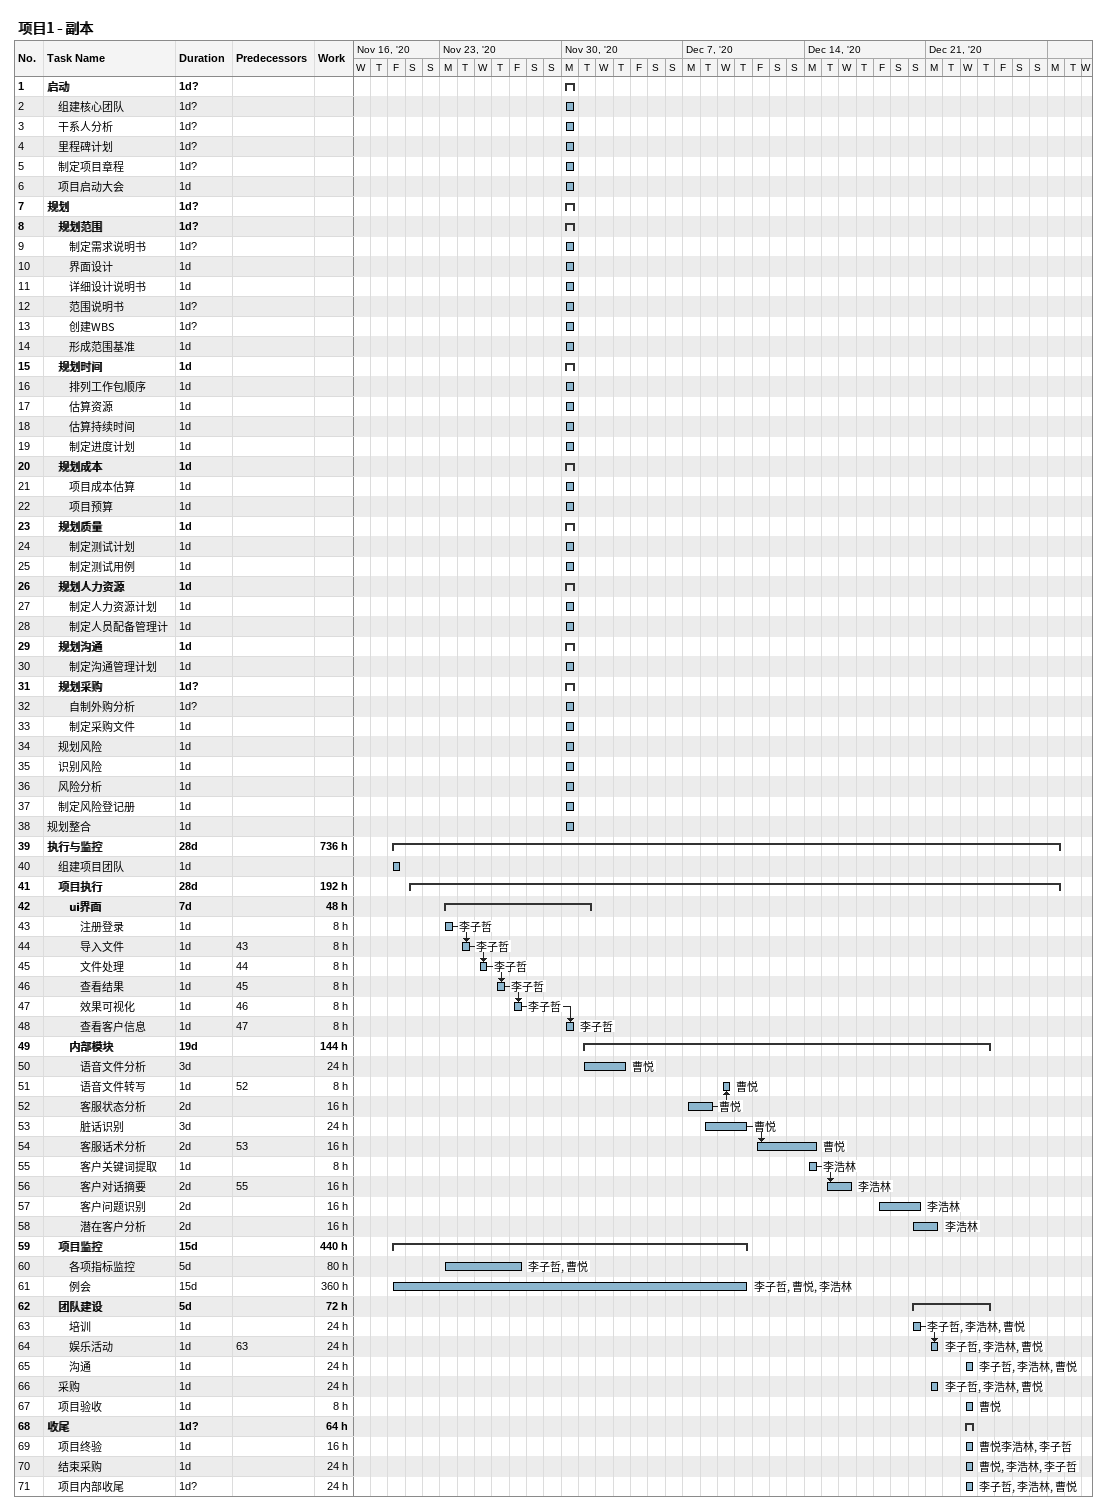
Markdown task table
项目1 - 副本

| ID | Level | Task | Duration | Start | Finish | Predecessors | Resources | Work (h) |
|---|---|---|---|---|---|---|---|---|
| 1 | 1 | **启动** | 1d? | 2020-11-30 | 2020-11-30 |  |  |  |
| 2 | 2 | 组建核心团队 | 1d? | 2020-11-30 | 2020-11-30 |  |  |  |
| 3 | 2 | 干系人分析 | 1d? | 2020-11-30 | 2020-11-30 |  |  |  |
| 4 | 2 | 里程碑计划 | 1d? | 2020-11-30 | 2020-11-30 |  |  |  |
| 5 | 2 | 制定项目章程 | 1d? | 2020-11-30 | 2020-11-30 |  |  |  |
| 6 | 2 | 项目启动大会 | 1d | 2020-11-30 | 2020-11-30 |  |  |  |
| 7 | 1 | **规划** | 1d? | 2020-11-30 | 2020-11-30 |  |  |  |
| 8 | 2 | **规划范围** | 1d? | 2020-11-30 | 2020-11-30 |  |  |  |
| 9 | 3 | 制定需求说明书 | 1d? | 2020-11-30 | 2020-11-30 |  |  |  |
| 10 | 3 | 界面设计 | 1d | 2020-11-30 | 2020-11-30 |  |  |  |
| 11 | 3 | 详细设计说明书 | 1d | 2020-11-30 | 2020-11-30 |  |  |  |
| 12 | 3 | 范围说明书 | 1d? | 2020-11-30 | 2020-11-30 |  |  |  |
| 13 | 3 | 创建WBS | 1d? | 2020-11-30 | 2020-11-30 |  |  |  |
| 14 | 3 | 形成范围基准 | 1d | 2020-11-30 | 2020-11-30 |  |  |  |
| 15 | 2 | **规划时间** | 1d | 2020-11-30 | 2020-11-30 |  |  |  |
| 16 | 3 | 排列工作包顺序 | 1d | 2020-11-30 | 2020-11-30 |  |  |  |
| 17 | 3 | 估算资源 | 1d | 2020-11-30 | 2020-11-30 |  |  |  |
| 18 | 3 | 估算持续时间 | 1d | 2020-11-30 | 2020-11-30 |  |  |  |
| 19 | 3 | 制定进度计划 | 1d | 2020-11-30 | 2020-11-30 |  |  |  |
| 20 | 2 | **规划成本** | 1d | 2020-11-30 | 2020-11-30 |  |  |  |
| 21 | 3 | 项目成本估算 | 1d | 2020-11-30 | 2020-11-30 |  |  |  |
| 22 | 3 | 项目预算 | 1d | 2020-11-30 | 2020-11-30 |  |  |  |
| 23 | 2 | **规划质量** | 1d | 2020-11-30 | 2020-11-30 |  |  |  |
| 24 | 3 | 制定测试计划 | 1d | 2020-11-30 | 2020-11-30 |  |  |  |
| 25 | 3 | 制定测试用例 | 1d | 2020-11-30 | 2020-11-30 |  |  |  |
| 26 | 2 | **规划人力资源** | 1d | 2020-11-30 | 2020-11-30 |  |  |  |
| 27 | 3 | 制定人力资源计划 | 1d | 2020-11-30 | 2020-11-30 |  |  |  |
| 28 | 3 | 制定人员配备管理计 | 1d | 2020-11-30 | 2020-11-30 |  |  |  |
| 29 | 2 | **规划沟通** | 1d | 2020-11-30 | 2020-11-30 |  |  |  |
| 30 | 3 | 制定沟通管理计划 | 1d | 2020-11-30 | 2020-11-30 |  |  |  |
| 31 | 2 | **规划采购** | 1d? | 2020-11-30 | 2020-11-30 |  |  |  |
| 32 | 3 | 自制外购分析 | 1d? | 2020-11-30 | 2020-11-30 |  |  |  |
| 33 | 3 | 制定采购文件 | 1d | 2020-11-30 | 2020-11-30 |  |  |  |
| 34 | 2 | 规划风险 | 1d | 2020-11-30 | 2020-11-30 |  |  |  |
| 35 | 2 | 识别风险 | 1d | 2020-11-30 | 2020-11-30 |  |  |  |
| 36 | 2 | 风险分析 | 1d | 2020-11-30 | 2020-11-30 |  |  |  |
| 37 | 2 | 制定风险登记册 | 1d | 2020-11-30 | 2020-11-30 |  |  |  |
| 38 | 1 | 规划整合 | 1d | 2020-11-30 | 2020-11-30 |  |  |  |
| 39 | 1 | **执行与监控** | 28d | 2020-11-20 | 2020-12-28 |  |  | 736 |
| 40 | 2 | 组建项目团队 | 1d | 2020-11-20 | 2020-11-20 |  |  |  |
| 41 | 2 | **项目执行** | 28d | 2020-11-21 | 2020-12-28 |  |  | 192 |
| 42 | 3 | **ui界面** | 7d | 2020-11-23 | 2020-12-01 |  |  | 48 |
| 43 | 4 | 注册登录 | 1d | 2020-11-23 | 2020-11-23 |  | 李子哲 | 8 |
| 44 | 4 | 导入文件 | 1d | 2020-11-24 | 2020-11-24 | 43 | 李子哲 | 8 |
| 45 | 4 | 文件处理 | 1d | 2020-11-25 | 2020-11-25 | 44 | 李子哲 | 8 |
| 46 | 4 | 查看结果 | 1d | 2020-11-26 | 2020-11-26 | 45 | 李子哲 | 8 |
| 47 | 4 | 效果可视化 | 1d | 2020-11-27 | 2020-11-27 | 46 | 李子哲 | 8 |
| 48 | 4 | 查看客户信息 | 1d | 2020-11-30 | 2020-11-30 | 47 | 李子哲 | 8 |
| 49 | 3 | **内部模块** | 19d | 2020-12-01 | 2020-12-24 |  |  | 144 |
| 50 | 4 | 语音文件分析 | 3d | 2020-12-01 | 2020-12-03 |  | 曹悦 | 24 |
| 51 | 4 | 语音文件转写 | 1d | 2020-12-09 | 2020-12-09 | 52 | 曹悦 | 8 |
| 52 | 4 | 客服状态分析 | 2d | 2020-12-07 | 2020-12-08 |  | 曹悦 | 16 |
| 53 | 4 | 脏话识别 | 3d | 2020-12-08 | 2020-12-10 |  | 曹悦 | 24 |
| 54 | 4 | 客服话术分析 | 2d | 2020-12-11 | 2020-12-14 | 53 | 曹悦 | 16 |
| 55 | 4 | 客户关键词提取 | 1d | 2020-12-14 | 2020-12-14 |  | 李浩林 | 8 |
| 56 | 4 | 客户对话摘要 | 2d | 2020-12-15 | 2020-12-16 | 55 | 李浩林 | 16 |
| 57 | 4 | 客户问题识别 | 2d | 2020-12-18 | 2020-12-20 |  | 李浩林 | 16 |
| 58 | 4 | 潜在客户分析 | 2d | 2020-12-20 | 2020-12-21 |  | 李浩林 | 16 |
| 59 | 2 | **项目监控** | 15d | 2020-11-20 | 2020-12-10 |  |  | 440 |
| 60 | 3 | 各项指标监控 | 5d | 2020-11-23 | 2020-11-27 |  | 李子哲, 曹悦 | 80 |
| 61 | 3 | 例会 | 15d | 2020-11-20 | 2020-12-10 |  | 李子哲, 曹悦, 李浩林 | 360 |
| 62 | 2 | **团队建设** | 5d | 2020-12-20 | 2020-12-24 |  |  | 72 |
| 63 | 3 | 培训 | 1d | 2020-12-20 | 2020-12-20 |  | 李子哲, 李浩林, 曹悦 | 24 |
| 64 | 3 | 娱乐活动 | 1d | 2020-12-21 | 2020-12-21 | 63 | 李子哲, 李浩林, 曹悦 | 24 |
| 65 | 3 | 沟通 | 1d | 2020-12-23 | 2020-12-23 |  | 李子哲, 李浩林, 曹悦 | 24 |
| 66 | 2 | 采购 | 1d | 2020-12-21 | 2020-12-21 |  | 李子哲, 李浩林, 曹悦 | 24 |
| 67 | 2 | 项目验收 | 1d | 2020-12-23 | 2020-12-23 |  | 曹悦 | 8 |
| 68 | 1 | **收尾** | 1d? | 2020-12-23 | 2020-12-23 |  |  | 64 |
| 69 | 2 | 项目终验 | 1d | 2020-12-23 | 2020-12-23 |  | 曹悦李浩林, 李子哲 | 16 |
| 70 | 2 | 结束采购 | 1d | 2020-12-23 | 2020-12-23 |  | 曹悦, 李浩林, 李子哲 | 24 |
| 71 | 2 | 项目内部收尾 | 1d? | 2020-12-23 | 2020-12-23 |  | 李子哲, 李浩林, 曹悦 | 24 |
